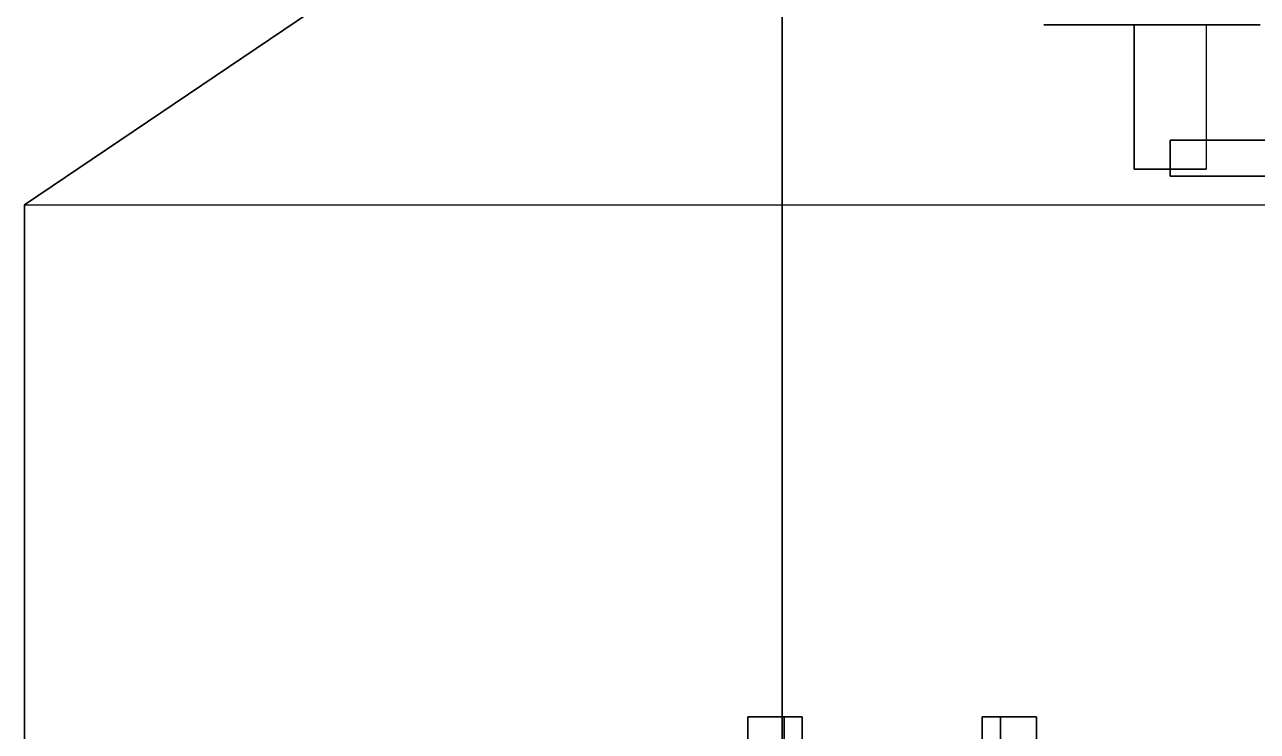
# Model space of a CAD drawing. Extents: x -19 to 904, y -1167 to 74.
# Drawn here: x 0 to 341.7, y -786.1 to -590 of the extents above; entities that cross this region are included whole.
import ezdxf

# ---------------------------------------------------------------- set-up
doc = ezdxf.new("R2010")
doc.units = 0
for name, color, linetype in [('PQ_200_2D', 1, 'Continuous'), ('PQ_200_3D', 1, 'Continuous'), ('PQ_204_2D', 7, 'Continuous')]:
    doc.layers.add(name, color=color, linetype=linetype)

msp = doc.modelspace()

# ---------------------------------------------------------------- linework, layer by layer
at = {"layer": 'PQ_200_2D'}
msp.add_lwpolyline([(675, -50), (707.5, -50), (707.5, -520), (885, -640), (885, -820), (0, -820), (0, -640), (177.5, -520), (177.5, -50), (210, -50)], dxfattribs=at)
at = {"layer": 'PQ_200_3D'}
for points in [[(210, -1120), (210, 0), (675, 0), (675, -1120)], [(210, -995, 65), (675, -995, 65), (675, 0, 65), (210, 0, 65)], [(210, -1120), (210, -1120, 65), (210, 0, 65), (210, 0)], [(177.5, -520, 1625), (0, -640, 1625), (0, -640, 1885), (177.5, -520, 1885)], [(282.5, -590.1, 90), (282.5, -590.1, 1425), (342.5, -590.1, 1425), (342.5, -590.1, 90)], [(307.5, -630.1, 90), (307.5, -590.1, 90), (327.5, -590.1, 90), (327.5, -630.1, 90)], [(307.5, -630.1, 90), (307.5, -630.1, 1425), (307.5, -590.1, 1425), (307.5, -590.1, 90)], [(307.5, -630.1, 90), (327.5, -630.1, 90), (327.5, -630.1, 1425), (307.5, -630.1, 1425)], [(0, -820, 1625), (0, -820, 1885), (0, -640, 1885), (0, -640, 1625)]]:
    msp.add_3dface(points, dxfattribs=at)
for points, invisible_edges in [([(177.5, -520, 1885), (707.5, -520, 1885), (885, -640, 1885), (0, -640, 1885)], 5), ([(0, -640, 1625), (177.5, -520, 1625), (707.5, -520, 1625), (885, -640, 1625)], 10), ([(0, -820, 1625), (0, -640, 1625), (885, -640, 1625), (885, -820, 1625)], 2), ([(0, -820, 1885), (885, -820, 1885), (885, -640, 1885), (0, -640, 1885)], 4), ([(200.5, -782.1, 275.41), (210.5, -782.1, 275.41), (215.5, -782.1, 265.41), (215.5, -782.1, 240.41)], 8), ([(200.5, -782.1, 275.41), (215.5, -782.1, 240.41), (200.5, -782.1, 240.41)], 1), ([(280.45, -782.1, 275.41), (270.45, -782.1, 275.41), (265.45, -782.1, 265.41), (265.45, -782.1, 240.41)], 8), ([(280.45, -782.1, 275.41), (265.45, -782.1, 240.41), (280.45, -782.1, 240.41)], 1)]:
    msp.add_3dface(points, dxfattribs=dict(at, invisible_edges=invisible_edges))
at = {"layer": 'PQ_204_2D'}
msp.add_line((0, -640), (885, -640), dxfattribs=at)

# ---------------------------------------------------------------- meshes
at = {"layer": 'PQ_200_3D'}
mesh = msp.add_polyface(dxfattribs=at)
corners = [(317.5, -632.1, 115), (567.5, -632.1, 115), (567.5, -622.1, 115), (317.5, -622.1, 115), (317.5, -632.1, 845), (567.5, -632.1, 845), (567.5, -622.1, 845), (317.5, -622.1, 845)]
mesh.append_faces([[corners[k] for k in face] for face in [(0, 3, 2, 1), (4, 5, 6, 7), (0, 1, 5, 4), (3, 7, 6, 2), (0, 4, 7, 3), (1, 2, 6, 5)]])
mesh = msp.add_polymesh((2, 5), dxfattribs=dict(at, n_close=True))
for k, corner in enumerate([(215.5, -1087.1, 240.41), (215.5, -1087.1, 265.41), (210.5, -1087.1, 275.41), (200.5, -1087.1, 275.41), (200.5, -1087.1, 240.41), (215.5, -782.1, 240.41), (215.5, -782.1, 265.41), (210.5, -782.1, 275.41), (200.5, -782.1, 275.41), (200.5, -782.1, 240.41)]):
    mesh.set_mesh_vertex(divmod(k, 5), corner)
mesh = msp.add_polymesh((2, 5), dxfattribs=dict(at, n_close=True))
for k, corner in enumerate([(280.45, -1087.1, 240.41), (280.45, -1087.1, 275.41), (270.45, -1087.1, 275.41), (265.45, -1087.1, 265.41), (265.45, -1087.1, 240.41), (280.45, -782.1, 240.41), (280.45, -782.1, 275.41), (270.45, -782.1, 275.41), (265.45, -782.1, 265.41), (265.45, -782.1, 240.41)]):
    mesh.set_mesh_vertex(divmod(k, 5), corner)

doc.saveas('drawing.dxf')
